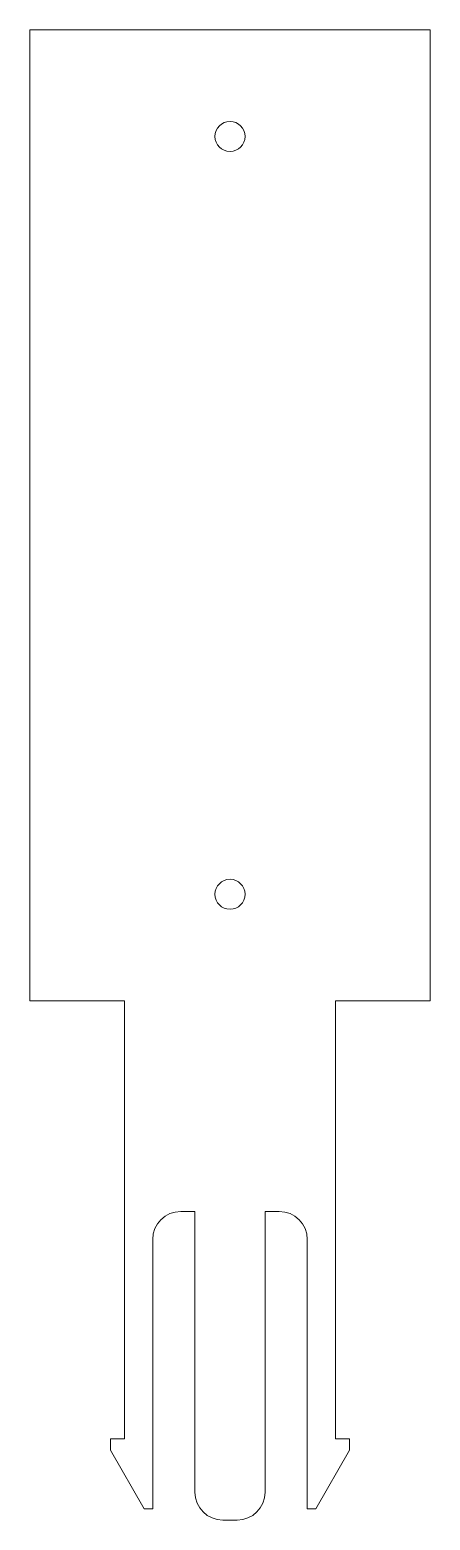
# Model space of a CAD drawing. Header units: inches. Extents: x 0 to 1.43, y -1.85 to 3.46.
import ezdxf

# ---------------------------------------------------------------- set-up
doc = ezdxf.new("R2010")
doc.units = ezdxf.units.IN
doc.header["$MEASUREMENT"] = 0

msp = doc.modelspace()

# ---------------------------------------------------------------- linework, layer by layer
at = {"color": 1, "linetype": 'Continuous', "lineweight": 5}
for p, q in [((1.425, 3.46), (0, 3.46)), ((0, 3.46), (0, 0)), ((1.425, 0), (1.425, 3.46)), ((0, 0), (0.3375, 0)), ((0.3375, 0), (0.3375, -1.56)), ((1.0875, 0), (1.425, 0)), ((1.0875, -1.56), (1.0875, 0)), ((0.5375, -0.75), (0.5875, -0.75)), ((0.5875, -0.75), (0.5875, -1.75)), ((0.8375, -0.75), (0.8875, -0.75)), ((0.8375, -1.75), (0.8375, -0.75)), ((0.4375, -1.81), (0.4375, -0.85)), ((0.9875, -0.85), (0.9875, -1.81)), ((0.2875, -1.56), (0.2875, -1.6)), ((0.3375, -1.56), (0.2875, -1.56)), ((1.1375, -1.56), (1.0875, -1.56)), ((1.1375, -1.6), (1.1375, -1.56)), ((0.2875, -1.6), (0.4075, -1.81)), ((1.0175, -1.81), (1.1375, -1.6)), ((0.4075, -1.81), (0.4375, -1.81)), ((0.6875, -1.85), (0.7375, -1.85)), ((0.9875, -1.81), (1.0175, -1.81))]:
    msp.add_line(p, q, dxfattribs=at)
for centre in [(0.7125, 3.08), (0.7125, 0.38)]:
    msp.add_circle(centre, 0.0535, dxfattribs=at)
for centre, start, end in [((0.5375, -0.85), 90, 180), ((0.8875, -0.85), 0, 90), ((0.6875, -1.75), 180, 270), ((0.7375, -1.75), 270, 0)]:
    msp.add_arc(centre, 0.1, start, end, dxfattribs=at)

doc.saveas('drawing.dxf')
